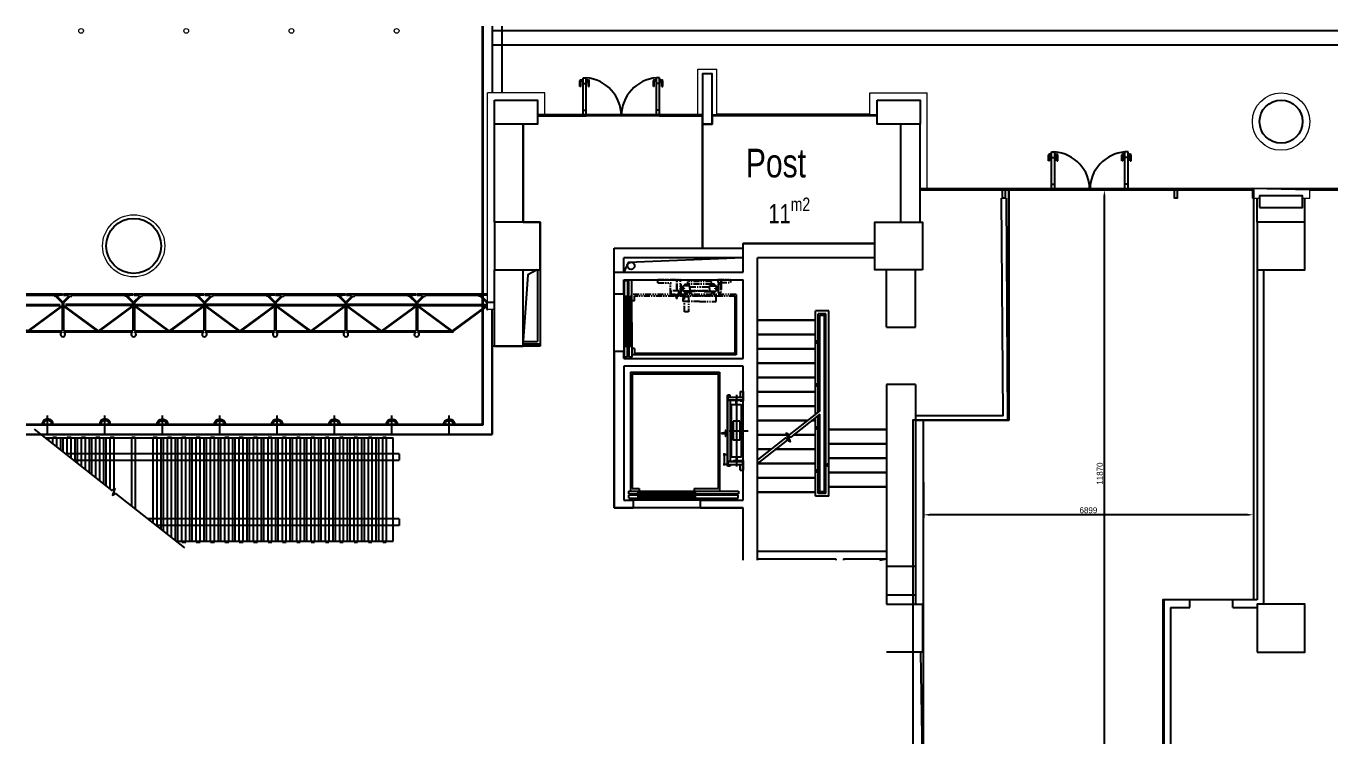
# Model space of a CAD drawing. Header units: millimetres. Extents: x 1372615 to 1416815, y 125660 to 155460.
# Drawn here: x 1373365 to 1400657, y 140583 to 155460 of the extents above; entities that cross this region are included whole.
import ezdxf

# ---------------------------------------------------------------- set-up
doc = ezdxf.new("R2010")
doc.units = ezdxf.units.MM
doc.linetypes.add('HIDDEN2', pattern=[4.7625, 3.175, -1.5875])
doc.linetypes.add('PHANTOMX2', pattern=[127, 63.5, -12.7, 12.7, -12.7, 12.7, -12.7])
for name, color, linetype in [('Baca', 7, 'Continuous'), ('Divar-esas', 7, 'Continuous'), ('Divar-komek', 7, 'Continuous'), ('Elektrik', 150, 'Continuous'), ('Kafel', 7, 'Continuous'), ('Lift', 7, 'Continuous'), ('livnestok', 7, 'Continuous'), ('Meheccer', 7, 'Continuous'), ('metal', 7, 'Continuous'), ('OFFICE_BOUNDARY', 3, 'Continuous'), ('Pencere', 7, 'Continuous'), ('Pillekan', 7, 'Continuous'), ('plita 2', 7, 'Continuous'), ('Qapi', 7, 'Continuous'), ('Strixleme', 254, 'Continuous'), ('sutun1', 7, 'Continuous'), ('Tavan', 7, 'Continuous')]:
    doc.layers.add(name, color=color, linetype=linetype)
doc.layers.add('obl. keramogranit', color=138, linetype='Continuous', lineweight=18, true_color=0x005252)
doc.layers.add('Viewport', color=82, linetype='Continuous', lineweight=9, plot=False)
doc.styles.add('Yazilar', font='txt', dxfattribs={"width": 0.75})

msp = doc.modelspace()

# ---------------------------------------------------------------- linework, layer by layer
at = {"color": 0, "lineweight": -2, "transparency": 16777216}
for p, q in [((1396403, 152030), (1395856, 152030)), ((1395919, 140285), (1395919, 151905)), ((1392136, 145914), (1392136, 145170)), ((1399035, 145914), (1399035, 145170)), ((1398910, 145232), (1392261, 145232))]:
    msp.add_line(p, q, dxfattribs=at)
at = {"color": 18, "lineweight": -3, "true_color": 0x000000}
msp.add_lwpolyline([(1387515, 153410), (1387515, 150810), (1388365, 150810), (1388365, 150910), (1391115, 150910), (1391115, 151360), (1391665, 151360), (1391665, 153410), (1391165, 153410), (1391165, 153580), (1387715, 153580), (1387715, 153410), (1387515, 153410)], dxfattribs=at)
at = {"color": 0, "transparency": 16777216}
for points in [[(1395898, 151905), (1395940, 151905), (1395919, 152030)], [(1392261, 145253), (1392261, 145212), (1392136, 145232)], [(1398910, 145253), (1398910, 145212), (1399035, 145232)]]:
    msp.add_solid(points, dxfattribs=at)
at = {"layer": 'Baca'}
msp.add_line((1391220, 144280), (1391365, 144310), dxfattribs=at)
msp.add_lwpolyline([(1388365, 150610), (1385961, 150512), (1385865, 150310)], dxfattribs=at)
at = {"layer": 'Baca', "linetype": 'ByBlock'}
msp.add_lwpolyline([(1384055, 150360), (1383857, 150256), (1383765, 148870)], dxfattribs=at)
at = {"layer": 'Divar-esas'}
for p, q in [((1391665, 151360), (1391665, 153410)), ((1392065, 151360), (1392065, 153410)), ((1399115, 151360), (1399115, 151860)), ((1400115, 151360), (1400115, 151860)), ((1385665, 150310), (1385665, 150810)), ((1385665, 150810), (1388365, 150810)), ((1388365, 150610), (1385865, 150610)), ((1385865, 150310), (1385865, 150610)), ((1399115, 150360), (1399115, 143450)), ((1399245, 150360), (1399245, 143360)), ((1388665, 144470), (1391365, 144470)), ((1388665, 144310), (1390305, 144310)), ((1390305, 144310), (1390305, 144280)), ((1390465, 144310), (1391365, 144310)), ((1390465, 144310), (1390465, 144280))]:
    msp.add_line(p, q, dxfattribs=at)
for points in [[(1397705, 143450), (1397145, 143450), (1397145, 140160)], [(1397305, 143290), (1397305, 134360)], [(1397305, 143290), (1397705, 143290)], [(1397705, 143290), (1397705, 143450)], [(1399115, 143450), (1398605, 143450)], [(1398605, 143290), (1398605, 143450)], [(1398605, 143290), (1399115, 143290)]]:
    msp.add_lwpolyline(points, dxfattribs=at)
at = {"layer": 'Divar-komek', "linetype": 'ByBlock'}
for p, q in [((1382915, 155460), (1382915, 149860)), ((1383115, 155460), (1383115, 154060)), ((1383315, 155460), (1383315, 154060)), ((1382915, 149810), (1382915, 149784)), ((1382915, 149756), (1382915, 149630)), ((1382915, 149615), (1382915, 149552)), ((1382915, 149535), (1382915, 147110)), ((1383115, 146910), (1383115, 149530)), ((1382915, 147110), (1373365, 147110)), ((1373365, 146910), (1383115, 146910))]:
    msp.add_line(p, q, dxfattribs=at)
at = {"layer": 'Divar-komek'}
for p, q in [((1391365, 144160), (1391365, 143560)), ((1391965, 144160), (1391965, 143560))]:
    msp.add_line(p, q, dxfattribs=at)
at = {"layer": 'Elektrik', "linetype": 'Continuous', "ltscale": 0.2}
for p, q in [((1373628, 147120), (1374003, 147120)), ((1373815, 146933), (1373815, 147308)), ((1374828, 147120), (1375203, 147120)), ((1375015, 146933), (1375015, 147308)), ((1376403, 147120), (1376028, 147120)), ((1376215, 146933), (1376215, 147308)), ((1377603, 147120), (1377228, 147120)), ((1377415, 146933), (1377415, 147308)), ((1378803, 147120), (1378428, 147120)), ((1378615, 146933), (1378615, 147308)), ((1380003, 147120), (1379628, 147120)), ((1379815, 146933), (1379815, 147308)), ((1381203, 147120), (1380828, 147120)), ((1381015, 146933), (1381015, 147308)), ((1382403, 147120), (1382028, 147120)), ((1382215, 146933), (1382215, 147308))]:
    msp.add_line(p, q, dxfattribs=at)
for centre, radius in [((1373815, 147120), 118), ((1373815, 147120), 87.7), ((1375015, 147120), 118), ((1375015, 147120), 87.7)]:
    msp.add_arc(centre, radius, 0, 180, dxfattribs=at)
at = {"layer": 'Elektrik', "linetype": 'Continuous', "ltscale": 0.2, "extrusion": (0, 0, -1)}
for centre, radius in [((-1376215, 147120), 118), ((-1376215, 147120), 87.7), ((-1377415, 147120), 118), ((-1377415, 147120), 87.7), ((-1378615, 147120), 118), ((-1378615, 147120), 87.7), ((-1379815, 147120), 118), ((-1379815, 147120), 87.7), ((-1381015, 147120), 118), ((-1381015, 147120), 87.7), ((-1382215, 147120), 118), ((-1382215, 147120), 87.7)]:
    msp.add_arc(centre, radius, 0, -180, dxfattribs=at)
at = {"layer": 'Kafel', "linetype": 'ByBlock'}
for p, q in [((1382905, 155460), (1382905, 147120)), ((1382905, 147120), (1373365, 147120))]:
    msp.add_line(p, q, dxfattribs=at)
at = {"layer": 'Kafel'}
for p, q in [((1385015, 153610), (1386615, 153610)), ((1394815, 152060), (1396415, 152060))]:
    msp.add_line(p, q, dxfattribs=at)
at = {"layer": 'Lift'}
for p, q in [((1385885, 150135), (1385945, 150135)), ((1385885, 148535), (1385885, 150135)), ((1385945, 150135), (1385945, 149260)), ((1386035, 150140), (1385975, 150140)), ((1385975, 149260), (1385975, 150140)), ((1386035, 149260), (1386035, 150140)), ((1386581, 150090), (1386581, 150160)), ((1388220, 149841), (1388220, 148579)), ((1385894, 149260), (1385894, 149810)), ((1385894, 149810), (1385926, 149810)), ((1385926, 149260), (1385926, 149810)), ((1385999, 149810), (1386031, 149810)), ((1385999, 149260), (1385999, 149810)), ((1386031, 149260), (1386031, 149810)), ((1386090, 149710), (1386035, 149710)), ((1386090, 149710), (1386090, 149810)), ((1388190, 149810), (1388190, 148610)), ((1385894, 149260), (1385894, 148760)), ((1385894, 149260), (1385926, 149260)), ((1385926, 149260), (1385926, 148760)), ((1385945, 148535), (1385945, 149260)), ((1385975, 149260), (1385975, 148530)), ((1385999, 149260), (1386031, 149260)), ((1385999, 149260), (1385999, 148760)), ((1386031, 149260), (1386031, 148760)), ((1386035, 149260), (1386035, 148530)), ((1385894, 148760), (1385926, 148760)), ((1385999, 148760), (1386031, 148760)), ((1385885, 148535), (1385945, 148535)), ((1386035, 148530), (1385975, 148530)), ((1386090, 148710), (1386035, 148710)), ((1388220, 148579), (1386035, 148579)), ((1386090, 148710), (1386090, 148610)), ((1388190, 148610), (1386090, 148610)), ((1386009, 148215), (1386009, 145730)), ((1386009, 148215), (1387871, 148215)), ((1387871, 148215), (1387871, 145730)), ((1386040, 148185), (1386040, 145785)), ((1386040, 148185), (1387840, 148185)), ((1387840, 148185), (1387840, 145785)), ((1388089, 147737), (1388039, 147737)), ((1388039, 146247), (1388039, 147737)), ((1388042, 146247), (1388042, 147737)), ((1388049, 147696), (1388355, 147696)), ((1388049, 147631), (1388049, 147696)), ((1388089, 147696), (1388089, 147737)), ((1388224, 147742), (1388224, 146242)), ((1388300, 147816), (1388300, 147696)), ((1388300, 147816), (1388365, 147816)), ((1388355, 147696), (1388355, 147631)), ((1388359, 147816), (1388359, 147616)), ((1388365, 147816), (1388365, 147616)), ((1388049, 147637), (1388355, 147637)), ((1388049, 147631), (1388355, 147631)), ((1388089, 147631), (1388089, 146353)), ((1388119, 147542), (1388329, 147542)), ((1388119, 146442), (1388119, 147542)), ((1388161, 147631), (1388288, 147631)), ((1388161, 147627), (1388161, 147631)), ((1388213, 147621), (1388164, 147623)), ((1388216, 147543), (1388216, 147587)), ((1388217, 147542), (1388216, 147543)), ((1388231, 147542), (1388217, 147542)), ((1388231, 147542), (1388217, 147542)), ((1388219, 147591), (1388219, 147614)), ((1388229, 147591), (1388229, 147614)), ((1388231, 147542), (1388232, 147543)), ((1388232, 147543), (1388232, 147587)), ((1388284, 147623), (1388236, 147621)), ((1388288, 147627), (1388288, 147631)), ((1388300, 147631), (1388300, 147616)), ((1388300, 147616), (1388365, 147616)), ((1388329, 146442), (1388329, 147542)), ((1388158, 147192), (1388158, 146792)), ((1388291, 147192), (1388158, 147192)), ((1388291, 147192), (1388291, 146792)), ((1387910, 146949), (1387911, 146950)), ((1387910, 146949), (1387910, 146935)), ((1387910, 146949), (1387910, 146935)), ((1387910, 146935), (1387910, 146949)), ((1387910, 146935), (1387911, 146934)), ((1387911, 146950), (1387955, 146950)), ((1387911, 146934), (1387955, 146934)), ((1387959, 146947), (1387981, 146947)), ((1387959, 146937), (1387981, 146937)), ((1387991, 147002), (1387988, 146954)), ((1387988, 146931), (1387991, 146883)), ((1387995, 147006), (1387999, 147006)), ((1387995, 146879), (1387999, 146879)), ((1387999, 146879), (1387999, 147006)), ((1388069, 146992), (1388465, 146992)), ((1388291, 146792), (1388158, 146792)), ((1387945, 146492), (1388005, 146492)), ((1387945, 146292), (1388005, 146292)), ((1387975, 146262), (1387975, 146523)), ((1388049, 146288), (1388049, 146353)), ((1388049, 146353), (1388355, 146353)), ((1388049, 146347), (1388355, 146347)), ((1388049, 146288), (1388355, 146288)), ((1388089, 146288), (1388089, 146247)), ((1388119, 146442), (1388329, 146442)), ((1388161, 146358), (1388161, 146353)), ((1388161, 146353), (1388288, 146353)), ((1388213, 146364), (1388164, 146362)), ((1388217, 146442), (1388216, 146442)), ((1388216, 146442), (1388216, 146398)), ((1388231, 146442), (1388217, 146442)), ((1388231, 146442), (1388217, 146442)), ((1388219, 146393), (1388219, 146371)), ((1388229, 146393), (1388229, 146371)), ((1388231, 146442), (1388232, 146442)), ((1388232, 146442), (1388232, 146398)), ((1388284, 146362), (1388236, 146364)), ((1388288, 146358), (1388288, 146353)), ((1388300, 146368), (1388365, 146368)), ((1388300, 146353), (1388300, 146368)), ((1388300, 146168), (1388300, 146288)), ((1388355, 146288), (1388355, 146353)), ((1388359, 146168), (1388359, 146368)), ((1388365, 146368), (1388365, 146168)), ((1388089, 146247), (1388039, 146247)), ((1388300, 146168), (1388365, 146168)), ((1386040, 145785), (1386190, 145785)), ((1386190, 145785), (1386190, 145730)), ((1387340, 145785), (1387840, 145785)), ((1387340, 145785), (1387340, 145730)), ((1385965, 145730), (1385965, 145670)), ((1385965, 145730), (1388265, 145730)), ((1385965, 145670), (1388265, 145670)), ((1385970, 145580), (1385970, 145640)), ((1388260, 145640), (1385970, 145640)), ((1385970, 145580), (1388260, 145580)), ((1386165, 145694), (1386165, 145726)), ((1386165, 145726), (1387365, 145726)), ((1386165, 145694), (1387365, 145694)), ((1387365, 145621), (1386165, 145621)), ((1386165, 145589), (1386165, 145621)), ((1387365, 145589), (1386165, 145589)), ((1386765, 145694), (1386765, 145726)), ((1386765, 145589), (1386765, 145621)), ((1387365, 145694), (1387365, 145726)), ((1387365, 145589), (1387365, 145621)), ((1388260, 145580), (1388260, 145640)), ((1388265, 145730), (1388265, 145670))]:
    msp.add_line(p, q, dxfattribs=at)
at = {"layer": 'Lift', "linetype": 'PHANTOMX2', "ltscale": 2}
for p, q in [((1386581, 150160), (1387051, 150160)), ((1386973, 149947), (1386973, 150160)), ((1386983, 149947), (1386983, 150160)), ((1387051, 149852), (1387051, 150160)), ((1387703, 150116), (1387203, 150116)), ((1387203, 150050), (1387203, 150116)), ((1387703, 150050), (1387703, 150116)), ((1387835, 150160), (1387835, 150095)), ((1387835, 150160), (1388100, 150160)), ((1387903, 149947), (1387903, 150160)), ((1387913, 149947), (1387913, 150160)), ((1388100, 150160), (1388100, 150095)), ((1388220, 149841), (1386035, 149841)), ((1386581, 150090), (1386856, 150090)), ((1386846, 150080), (1386856, 150080)), ((1386846, 149852), (1386846, 150080)), ((1386846, 149852), (1386858, 149852)), ((1387018, 149917), (1386858, 149917)), ((1386858, 149822), (1386858, 149917)), ((1387018, 149859), (1387018, 149917)), ((1387053, 149852), (1387025, 149852)), ((1387026, 149852), (1387051, 149852)), ((1387051, 150059), (1387066, 150059)), ((1387051, 149874), (1387066, 149874)), ((1387053, 149822), (1387053, 149852)), ((1387062, 150059), (1387062, 149874)), ((1387066, 149874), (1387066, 150059)), ((1387066, 149966), (1387066, 150011)), ((1387066, 150011), (1387067, 150011)), ((1387066, 149966), (1387066, 149922)), ((1387066, 149922), (1387067, 149922)), ((1387075, 150003), (1387077, 149975)), ((1387075, 149929), (1387077, 149958)), ((1387091, 149970), (1387082, 149970)), ((1387091, 149962), (1387082, 149962)), ((1387095, 149974), (1387091, 149970)), ((1387095, 149958), (1387091, 149962)), ((1387098, 149991), (1387093, 149991)), ((1387093, 149985), (1387093, 149991)), ((1387096, 149985), (1387093, 149985)), ((1387099, 149948), (1387094, 149948)), ((1387094, 149942), (1387094, 149948)), ((1387098, 149942), (1387094, 149942)), ((1387127, 149974), (1387095, 149974)), ((1387127, 149958), (1387095, 149958)), ((1387096, 149985), (1387096, 149975)), ((1387129, 149975), (1387096, 149975)), ((1387098, 150006), (1387128, 150036)), ((1387098, 150006), (1387098, 149991)), ((1387098, 149942), (1387098, 149926)), ((1387098, 149926), (1387128, 149896)), ((1387129, 149958), (1387099, 149958)), ((1387099, 149951), (1387099, 149958)), ((1387099, 149948), (1387099, 149951)), ((1387248, 150024), (1387105, 150024)), ((1387105, 150013), (1387105, 150024)), ((1387105, 149919), (1387105, 149909)), ((1387248, 149909), (1387105, 149909)), ((1387127, 149974), (1387128, 149973)), ((1387127, 149958), (1387128, 149959)), ((1387208, 150036), (1387128, 150036)), ((1387128, 149966), (1387128, 149973)), ((1387128, 149966), (1387128, 149959)), ((1387208, 149896), (1387128, 149896)), ((1387129, 149958), (1387129, 149975)), ((1387138, 150036), (1387138, 150041)), ((1387138, 149891), (1387138, 149896)), ((1387148, 149832), (1387148, 149890)), ((1387153, 150056), (1387198, 150056)), ((1387153, 149895), (1387157, 149895)), ((1387153, 149876), (1387198, 149876)), ((1387157, 149898), (1387157, 149895)), ((1387157, 149898), (1387241, 149898)), ((1387198, 150056), (1387198, 150050)), ((1387203, 150050), (1387198, 150050)), ((1387261, 149882), (1387198, 149882)), ((1387198, 149882), (1387198, 149876)), ((1387703, 150056), (1387203, 150056)), ((1387203, 150050), (1387203, 150056)), ((1387208, 150036), (1387208, 150024)), ((1387208, 149909), (1387208, 149896)), ((1387241, 149898), (1387241, 149903)), ((1387241, 149903), (1387242, 149903)), ((1387358, 149903), (1387242, 149903)), ((1387248, 149966), (1387248, 150024)), ((1387248, 150004), (1387658, 150004)), ((1387248, 149966), (1387248, 149909)), ((1387248, 149929), (1387658, 149929)), ((1387308, 149816), (1387261, 149882)), ((1387548, 149911), (1387358, 149911)), ((1387358, 149903), (1387358, 149911)), ((1387548, 149903), (1387548, 149911)), ((1387548, 149903), (1387665, 149903)), ((1387658, 149966), (1387658, 150024)), ((1387658, 150024), (1387801, 150024)), ((1387658, 149966), (1387658, 149909)), ((1387658, 149909), (1387801, 149909)), ((1387665, 149898), (1387665, 149903)), ((1387665, 149903), (1387665, 149903)), ((1387749, 149898), (1387665, 149898)), ((1387698, 150036), (1387698, 150024)), ((1387698, 150036), (1387778, 150036)), ((1387698, 149909), (1387698, 149896)), ((1387698, 149896), (1387778, 149896)), ((1387703, 150050), (1387703, 150056)), ((1387703, 150050), (1387708, 150050)), ((1387703, 149882), (1387703, 149816)), ((1387708, 149882), (1387703, 149882)), ((1387708, 150056), (1387708, 150050)), ((1387753, 150056), (1387708, 150056)), ((1387708, 149882), (1387708, 149876)), ((1387753, 149876), (1387708, 149876)), ((1387749, 149898), (1387749, 149895)), ((1387753, 149895), (1387749, 149895)), ((1387758, 149832), (1387758, 149890)), ((1387768, 150036), (1387768, 150041)), ((1387768, 149891), (1387768, 149896)), ((1387777, 149975), (1387810, 149975)), ((1387777, 149958), (1387777, 149975)), ((1387777, 149958), (1387807, 149958)), ((1387808, 150006), (1387778, 150036)), ((1387779, 149974), (1387778, 149973)), ((1387778, 149966), (1387778, 149973)), ((1387778, 149966), (1387778, 149959)), ((1387779, 149958), (1387778, 149959)), ((1387808, 149926), (1387778, 149896)), ((1387779, 149974), (1387812, 149974)), ((1387779, 149958), (1387812, 149958)), ((1387801, 150013), (1387801, 150024)), ((1387801, 149919), (1387801, 149909)), ((1387807, 149951), (1387807, 149958)), ((1387807, 149948), (1387807, 149951)), ((1387807, 149948), (1387812, 149948)), ((1387808, 150006), (1387808, 149991)), ((1387808, 149991), (1387813, 149991)), ((1387808, 149942), (1387808, 149926)), ((1387808, 149942), (1387812, 149942)), ((1387810, 149985), (1387810, 149975)), ((1387810, 149985), (1387813, 149985)), ((1387812, 149974), (1387816, 149970)), ((1387812, 149958), (1387816, 149962)), ((1387812, 149942), (1387812, 149948)), ((1387813, 149985), (1387813, 149991)), ((1387816, 149970), (1387824, 149970)), ((1387816, 149962), (1387824, 149962)), ((1387832, 150003), (1387829, 149975)), ((1387832, 149929), (1387829, 149958)), ((1387835, 150095), (1387845, 150095)), ((1387840, 150059), (1387840, 149874)), ((1387845, 150059), (1387840, 150059)), ((1387840, 149966), (1387840, 150011)), ((1387840, 150011), (1387840, 150011)), ((1387840, 149966), (1387840, 149922)), ((1387840, 149922), (1387840, 149922)), ((1387900, 149874), (1387840, 149874)), ((1387845, 150095), (1387845, 150059)), ((1387845, 150095), (1387895, 150095)), ((1387845, 149874), (1387845, 150059)), ((1387895, 150059), (1387845, 150059)), ((1387845, 150059), (1387845, 149876)), ((1387895, 150095), (1388100, 150095)), ((1387895, 150075), (1387895, 150059)), ((1387900, 150059), (1387895, 150059)), ((1387900, 150059), (1387900, 149874)), ((1387905, 150085), (1387910, 150085)), ((1387910, 150095), (1387910, 150085)), ((1388190, 149810), (1386090, 149810)), ((1387053, 149827), (1386858, 149827)), ((1387053, 149822), (1386858, 149822)), ((1386978, 149822), (1386934, 149822)), ((1386934, 149822), (1386934, 149822)), ((1386941, 149814), (1386970, 149812)), ((1386970, 149794), (1386974, 149798)), ((1386970, 149761), (1386970, 149794)), ((1386970, 149761), (1386971, 149760)), ((1386978, 149760), (1386971, 149760)), ((1386974, 149798), (1386974, 149807)), ((1386978, 149822), (1387023, 149822)), ((1386978, 149760), (1386985, 149760)), ((1386982, 149798), (1386982, 149807)), ((1386986, 149794), (1386982, 149798)), ((1386986, 149761), (1386985, 149760)), ((1386986, 149761), (1386986, 149794)), ((1387015, 149814), (1386987, 149812)), ((1387023, 149822), (1387023, 149822)), ((1387111, 149775), (1387108, 149775)), ((1387108, 149698), (1387108, 149775)), ((1387111, 149698), (1387108, 149698)), ((1387111, 149817), (1387111, 149793)), ((1387111, 149817), (1387121, 149817)), ((1387111, 149793), (1387111, 149775)), ((1387111, 149698), (1387111, 149695)), ((1387453, 149695), (1387111, 149695)), ((1387148, 149832), (1387136, 149832)), ((1387703, 149816), (1387308, 149816)), ((1387453, 149695), (1387795, 149695)), ((1387758, 149832), (1387771, 149832)), ((1387795, 149817), (1387786, 149817)), ((1387795, 149817), (1387795, 149793)), ((1387795, 149793), (1387795, 149775)), ((1387795, 149775), (1387798, 149775)), ((1387795, 149698), (1387795, 149695)), ((1387795, 149698), (1387798, 149698)), ((1387798, 149698), (1387798, 149775))]:
    msp.add_line(p, q, dxfattribs=at)
msp.add_lwpolyline([(1387137, 149481), (1387137, 149801), (1387220, 149801), (1387220, 149481)], close=True, dxfattribs=at)
at = {"layer": 'Lift', "extrusion": (0, 0, -1)}
for centre in [(-1387975, 146492), (-1387975, 146292)]:
    msp.add_circle(centre, 4, dxfattribs=at)
at = {"layer": 'Lift', "linetype": 'PHANTOMX2', "ltscale": 2}
for centre, radius, start, end in [((1386856, 150085), 5, -90, 90), ((1387025, 149859), 7, 180, -90), ((1387067, 150003), 8, 4.5177, 90), ((1387067, 149930), 8, -90, -4.5177), ((1387082, 149975), 5, -175.4823, -90), ((1387082, 149957), 5, 90, 175.4823), ((1387153, 150041), 15, 109.4712, 180), ((1387153, 149891), 15, 180, -109.4712), ((1387153, 150041), 15, 90, 109.4712), ((1387153, 149890), 5, 90, 180), ((1387153, 149891), 15, -109.4712, -90), ((1387753, 150041), 15, 0, 90), ((1387753, 149890), 5, 0, 90), ((1387753, 149891), 15, -90, 0), ((1387905, 150075), 10, 90, 180), ((1386942, 149822), 8, 180, -94.5177), ((1386969, 149807), 5, 0, 85.4823), ((1386987, 149807), 5, 94.5177, 180), ((1387015, 149822), 8, -85.4823, 0), ((1387136, 149817), 15, 90, 180), ((1387771, 149817), 15, 0, 90)]:
    msp.add_arc(centre, radius, start, end, dxfattribs=at)
at = {"layer": 'Lift', "extrusion": (0, 0, -1)}
for centre, radius, start, end in [((-1388165, 147627), 4, -86.869, 0), ((-1388212, 147614), 7, 93.131, 180), ((-1388214, 147591), 5, 180, -114.3305), ((-1388236, 147614), 7, 0, 86.869), ((-1388234, 147591), 5, -65.6695, 0), ((-1388284, 147627), 4, 180, -93.131), ((-1387959, 146952), 5, -90, -24.3305), ((-1387959, 146932), 5, 24.3305, 90), ((-1387981, 146954), 7, -176.869, -90), ((-1387981, 146930), 7, 90, 176.869), ((-1387995, 147002), 4, 3.131, 90), ((-1387995, 146883), 4, -90, -3.131), ((-1388165, 146358), 4, 0, 86.869), ((-1388212, 146371), 7, 180, -93.131), ((-1388214, 146393), 5, 114.3305, 180), ((-1388234, 146393), 5, 0, 65.6695), ((-1388236, 146371), 7, -86.869, 0), ((-1388284, 146358), 4, 93.131, 180)]:
    msp.add_arc(centre, radius, start, end, dxfattribs=at)
at = {"layer": 'Lift', "linetype": 'PHANTOMX2', "ltscale": 2, "extrusion": (0, 0, -1)}
for centre, major_axis, start_param, end_param in [((1387824, 149975), (3.54, -3.54), 5.576636, 0.785398), ((1387824, 149957), (-3.54, -3.54), 2.356194, 3.848142), ((1387840, 150003), (5.66, -5.66), 2.435043, 3.926991), ((1387840, 149930), (5.66, -5.66), 0.785398, 2.277346)]:
    msp.add_ellipse(centre, major_axis=major_axis, ratio=1, start_param=start_param, end_param=end_param, dxfattribs=at)
at = {"layer": 'livnestok', "linetype": 'ByBlock'}
msp.add_circle((1386019, 150444), 75, dxfattribs=at)
at = {"layer": 'Meheccer'}
for p, q in [((1389875, 147338), (1389875, 149500)), ((1390155, 149500), (1389875, 149500)), ((1389935, 147386), (1389935, 149440)), ((1390095, 149440), (1389935, 149440)), ((1390095, 145680), (1390095, 149440)), ((1390155, 145620), (1390155, 149500)), ((1389875, 145620), (1389875, 147265)), ((1389935, 145680), (1389935, 147312)), ((1390155, 145620), (1389875, 145620)), ((1390095, 145680), (1389935, 145680))]:
    msp.add_line(p, q, dxfattribs=at)
for centre, radius in [((1389905, 148846), 25), ((1389905, 148846), 5), ((1389905, 147946), 25), ((1389905, 147046), 25), ((1389905, 147046), 5), ((1390125, 146275), 25), ((1389905, 146146), 25), ((1389905, 146146), 5)]:
    msp.add_circle(centre, radius, dxfattribs=at)
at = {"layer": 'Meheccer', "linetype": 'HIDDEN2'}
for centre in [(1389905, 147946), (1390125, 146275)]:
    msp.add_circle(centre, 5, dxfattribs=at)
at = {"layer": 'metal'}
for p, q in [((1393815, 152060), (1393815, 152030)), ((1397415, 152060), (1397415, 152030)), ((1373950, 149860), (1373950, 149810)), ((1374040, 149860), (1374040, 149810)), ((1374230, 149860), (1374230, 149810)), ((1374320, 149860), (1374320, 149810)), ((1375430, 149860), (1375430, 149810)), ((1375520, 149860), (1375520, 149810)), ((1375710, 149860), (1375710, 149810)), ((1375800, 149860), (1375800, 149810)), ((1376910, 149860), (1376910, 149810)), ((1377000, 149860), (1377000, 149810)), ((1377190, 149860), (1377190, 149810)), ((1377280, 149860), (1377280, 149810)), ((1378390, 149860), (1378390, 149810)), ((1378480, 149860), (1378480, 149810)), ((1378670, 149860), (1378670, 149810)), ((1378760, 149860), (1378760, 149810)), ((1379870, 149860), (1379870, 149810)), ((1379960, 149860), (1379960, 149810)), ((1380150, 149860), (1380150, 149810)), ((1380240, 149860), (1380240, 149810)), ((1381350, 149860), (1381350, 149810)), ((1381440, 149860), (1381440, 149810)), ((1381630, 149860), (1381630, 149810)), ((1381720, 149860), (1381720, 149810)), ((1382830, 149860), (1382830, 149810)), ((1382920, 149860), (1382920, 149810)), ((1373365, 149630), (1374080, 149630)), ((1373365, 149615), (1374080, 149615)), ((1374121, 149615), (1373399, 149080)), ((1374121, 149598), (1373422, 149080)), ((1374040, 149810), (1373950, 149810)), ((1373981, 149810), (1374121, 149670)), ((1374009, 149810), (1374135, 149684)), ((1374121, 149670), (1374121, 149080)), ((1374261, 149810), (1374135, 149684)), ((1374289, 149810), (1374149, 149670)), ((1374149, 149670), (1374149, 149080)), ((1374149, 149670), (1374149, 149080)), ((1374149, 149615), (1374871, 149080)), ((1374149, 149598), (1374848, 149080)), ((1375601, 149630), (1374190, 149630)), ((1375601, 149615), (1374190, 149615)), ((1374230, 149810), (1374320, 149810)), ((1375601, 149615), (1374879, 149080)), ((1375601, 149598), (1374902, 149080)), ((1375520, 149810), (1375430, 149810)), ((1375461, 149810), (1375601, 149670)), ((1375489, 149810), (1375615, 149684)), ((1375601, 149670), (1375601, 149080)), ((1375601, 149670), (1375601, 149080)), ((1375601, 149670), (1375601, 149080)), ((1375601, 149670), (1375601, 149080)), ((1375741, 149810), (1375615, 149684)), ((1375769, 149810), (1375629, 149670)), ((1375629, 149670), (1375629, 149080)), ((1375629, 149630), (1377081, 149630)), ((1375629, 149615), (1377081, 149615)), ((1375629, 149615), (1376351, 149080)), ((1375629, 149598), (1376328, 149080)), ((1375710, 149810), (1375800, 149810)), ((1377081, 149615), (1376359, 149080)), ((1377081, 149598), (1376382, 149080)), ((1377000, 149810), (1376910, 149810)), ((1376941, 149810), (1377081, 149670)), ((1376969, 149810), (1377095, 149684)), ((1377081, 149670), (1377081, 149080)), ((1377221, 149810), (1377095, 149684)), ((1377249, 149810), (1377109, 149670)), ((1377109, 149670), (1377109, 149080)), ((1378561, 149630), (1377109, 149630)), ((1378561, 149615), (1377109, 149615)), ((1377109, 149615), (1377831, 149080)), ((1377109, 149598), (1377808, 149080)), ((1377190, 149810), (1377280, 149810)), ((1378561, 149615), (1377839, 149080)), ((1378561, 149598), (1377862, 149080)), ((1378480, 149810), (1378390, 149810)), ((1378421, 149810), (1378561, 149670)), ((1378449, 149810), (1378575, 149684)), ((1378561, 149670), (1378561, 149080)), ((1378561, 149670), (1378561, 149080)), ((1378561, 149670), (1378561, 149080)), ((1378561, 149670), (1378561, 149080)), ((1378701, 149810), (1378575, 149684)), ((1378729, 149810), (1378589, 149670)), ((1378589, 149670), (1378589, 149080)), ((1378589, 149670), (1378589, 149080)), ((1378589, 149670), (1378589, 149080)), ((1378589, 149670), (1378589, 149080)), ((1378589, 149630), (1380041, 149630)), ((1378589, 149615), (1380041, 149615)), ((1378589, 149615), (1379311, 149080)), ((1378589, 149598), (1379288, 149080)), ((1378670, 149810), (1378760, 149810)), ((1380041, 149615), (1379319, 149080)), ((1380041, 149598), (1379342, 149080)), ((1379960, 149810), (1379870, 149810)), ((1379901, 149810), (1380041, 149670)), ((1379929, 149810), (1380055, 149684)), ((1380041, 149670), (1380041, 149080)), ((1380181, 149810), (1380055, 149684)), ((1380209, 149810), (1380069, 149670)), ((1380069, 149670), (1380069, 149080)), ((1381521, 149630), (1380069, 149630)), ((1381521, 149615), (1380069, 149615)), ((1380069, 149615), (1380791, 149080)), ((1380069, 149598), (1380768, 149080)), ((1380150, 149810), (1380240, 149810)), ((1381521, 149615), (1380799, 149080)), ((1381521, 149598), (1380822, 149080)), ((1381440, 149810), (1381350, 149810)), ((1381381, 149810), (1381521, 149670)), ((1381409, 149810), (1381535, 149684)), ((1381521, 149670), (1381521, 149080)), ((1381661, 149810), (1381535, 149684)), ((1381689, 149810), (1381549, 149670)), ((1381549, 149670), (1381549, 149080)), ((1381549, 149630), (1383001, 149630)), ((1381549, 149615), (1383001, 149615)), ((1381549, 149615), (1382271, 149080)), ((1381549, 149598), (1382248, 149080)), ((1381630, 149810), (1381720, 149810)), ((1383001, 149615), (1382279, 149080)), ((1383001, 149598), (1382302, 149080)), ((1382920, 149810), (1382830, 149810)), ((1382861, 149810), (1383001, 149670)), ((1382889, 149810), (1383015, 149684)), ((1383001, 149670), (1383001, 149530)), ((1383001, 149530), (1383015, 149530)), ((1373365, 149100), (1373391, 149080)), ((1373365, 149083), (1373368, 149080)), ((1373365, 149080), (1373368, 149080)), ((1373365, 149060), (1374121, 149060)), ((1373391, 149080), (1373399, 149080)), ((1373422, 149080), (1374121, 149080)), ((1374121, 149058), (1374121, 149060)), ((1374149, 149080), (1374848, 149080)), ((1374149, 149060), (1375601, 149060)), ((1374149, 149058), (1374149, 149060)), ((1374871, 149080), (1374879, 149080)), ((1374902, 149080), (1375601, 149080)), ((1375601, 149058), (1375601, 149060)), ((1375629, 149080), (1376328, 149080)), ((1375629, 149060), (1377081, 149060)), ((1375629, 149058), (1375629, 149060)), ((1376351, 149080), (1376359, 149080)), ((1376382, 149080), (1377081, 149080)), ((1377081, 149058), (1377081, 149060)), ((1377109, 149080), (1377808, 149080)), ((1377109, 149060), (1378561, 149060)), ((1377109, 149058), (1377109, 149060)), ((1377831, 149080), (1377839, 149080)), ((1377862, 149080), (1378561, 149080)), ((1378561, 149058), (1378561, 149060)), ((1378589, 149080), (1379288, 149080)), ((1378589, 149060), (1380041, 149060)), ((1378589, 149058), (1378589, 149060)), ((1379311, 149080), (1379319, 149080)), ((1379342, 149080), (1380041, 149080)), ((1380041, 149058), (1380041, 149060)), ((1380069, 149080), (1380768, 149080)), ((1380069, 149060), (1381521, 149060)), ((1380069, 149058), (1380069, 149060)), ((1380791, 149080), (1380799, 149080)), ((1380822, 149080), (1381521, 149080)), ((1381521, 149058), (1381521, 149060)), ((1381549, 149080), (1382248, 149080)), ((1381549, 149060), (1382302, 149060)), ((1381549, 149058), (1381549, 149060)), ((1382271, 149080), (1382279, 149080)), ((1382302, 149060), (1382302, 149080))]:
    msp.add_line(p, q, dxfattribs=at)
for points in [[(1393845, 152030), (1393845, 151860), (1393785, 151860), (1393785, 152030)], [(1397445, 152030), (1397445, 151860), (1397385, 151860), (1397385, 152030)]]:
    msp.add_lwpolyline(points, close=True, dxfattribs=at)
for centre in [(1374135, 149010), (1375615, 149010), (1377095, 149010), (1378575, 149010), (1380055, 149010), (1381535, 149010)]:
    msp.add_arc(centre, 50, 106.4299, 73.5701, dxfattribs=at)
at = {"layer": 'obl. keramogranit'}
for p, q in [((1387415, 153610), (1387415, 154560)), ((1387415, 154560), (1387815, 154560)), ((1387815, 153610), (1387815, 154560)), ((1384215, 154060), (1383015, 154060)), ((1383015, 149530), (1383015, 154060)), ((1384215, 153610), (1384215, 154060)), ((1391015, 154060), (1392215, 154060)), ((1391015, 153610), (1391015, 154060)), ((1392215, 152060), (1392215, 154060)), ((1384215, 153610), (1384065, 153610)), ((1387515, 153610), (1387415, 153610)), ((1387715, 153610), (1387815, 153610)), ((1391015, 153610), (1391165, 153610)), ((1400215, 152060), (1399015, 152060)), ((1399015, 151860), (1399015, 152060)), ((1400215, 151860), (1400215, 152060)), ((1399015, 151860), (1399165, 151860)), ((1400065, 151860), (1400215, 151860)), ((1383165, 149530), (1383015, 149530))]:
    msp.add_line(p, q, dxfattribs=at)
for centre, radius in [((1399615, 153460), 600), ((1375615, 150860), 650)]:
    msp.add_circle(centre, radius, dxfattribs=at)
at = {"layer": 'OFFICE_BOUNDARY'}
msp.add_lwpolyline([(1407015, 152030), (1400215, 152030), (1399015, 152060), (1393919, 152030), (1393919, 147213), (1391915, 147213), (1391915, 136960)], dxfattribs=at)
at = {"layer": 'Pencere'}
for p, q in [((1384065, 153580), (1385015, 153580)), ((1384215, 153610), (1385015, 153610)), ((1385015, 153610), (1385015, 153580)), ((1386615, 153610), (1387415, 153610)), ((1386615, 153610), (1386615, 153580)), ((1386615, 153580), (1387515, 153580)), ((1391165, 153580), (1387715, 153580)), ((1391015, 153610), (1387815, 153610)), ((1392065, 152060), (1394815, 152060)), ((1392065, 152030), (1394815, 152030)), ((1396415, 152060), (1399015, 152060)), ((1396415, 152030), (1399015, 152030)), ((1400215, 152060), (1402846, 152060)), ((1400215, 152030), (1402846, 152030)), ((1373365, 149860), (1374125, 149860)), ((1374125, 149860), (1374125, 149830)), ((1374145, 149860), (1375605, 149860)), ((1374145, 149860), (1374145, 149830)), ((1375605, 149860), (1375605, 149830)), ((1375625, 149860), (1377085, 149860)), ((1375625, 149860), (1375625, 149830)), ((1377085, 149860), (1377085, 149830)), ((1377105, 149860), (1378565, 149860)), ((1377105, 149860), (1377105, 149830)), ((1378565, 149860), (1378565, 149830)), ((1378585, 149860), (1380045, 149860)), ((1378585, 149860), (1378585, 149830)), ((1380045, 149860), (1380045, 149830)), ((1380065, 149860), (1381525, 149860)), ((1380065, 149860), (1380065, 149830)), ((1381525, 149860), (1381525, 149830)), ((1381545, 149860), (1383005, 149860)), ((1381545, 149860), (1381545, 149830)), ((1383005, 149860), (1383005, 149830)), ((1373365, 149830), (1373950, 149830)), ((1374125, 149830), (1374040, 149830)), ((1374145, 149830), (1374230, 149830)), ((1374320, 149830), (1375430, 149830)), ((1375605, 149830), (1375520, 149830)), ((1375625, 149830), (1375710, 149830)), ((1375800, 149830), (1376910, 149830)), ((1377085, 149830), (1377000, 149830)), ((1377105, 149830), (1377190, 149830)), ((1377280, 149830), (1378390, 149830)), ((1378565, 149830), (1378480, 149830)), ((1378585, 149830), (1378670, 149830)), ((1378760, 149830), (1379870, 149830)), ((1380045, 149830), (1379960, 149830)), ((1380065, 149830), (1380150, 149830)), ((1380240, 149830), (1381350, 149830)), ((1381525, 149830), (1381440, 149830)), ((1381545, 149830), (1381630, 149830)), ((1381720, 149830), (1382830, 149830)), ((1383005, 149830), (1382920, 149830))]:
    msp.add_line(p, q, dxfattribs=at)
at = {"layer": 'Pillekan'}
for p, q in [((1416615, 155360), (1383115, 155360)), ((1416615, 155060), (1383115, 155060)), ((1389875, 149303), (1388665, 149303)), ((1389875, 149296), (1388665, 149296)), ((1389965, 149303), (1389935, 149303)), ((1389965, 149296), (1389935, 149296)), ((1389965, 147410), (1389965, 149410)), ((1389965, 149410), (1390065, 149410)), ((1390065, 145710), (1390065, 149410)), ((1389875, 149003), (1388665, 149003)), ((1389875, 148996), (1388665, 148996)), ((1389965, 149003), (1389935, 149003)), ((1389965, 148996), (1389935, 148996)), ((1389875, 148703), (1388665, 148703)), ((1389875, 148696), (1388665, 148696)), ((1389965, 148703), (1389935, 148703)), ((1389965, 148696), (1389935, 148696)), ((1389875, 148403), (1388665, 148403)), ((1389875, 148396), (1388665, 148396)), ((1389965, 148403), (1389935, 148403)), ((1389965, 148396), (1389935, 148396)), ((1389875, 148103), (1388665, 148103)), ((1389875, 148096), (1388665, 148096)), ((1389965, 148103), (1389935, 148103)), ((1389965, 148096), (1389935, 148096)), ((1389875, 147803), (1388665, 147803)), ((1389875, 147796), (1388665, 147796)), ((1389965, 147803), (1389935, 147803)), ((1389965, 147796), (1389935, 147796)), ((1389875, 147503), (1388665, 147503)), ((1389875, 147496), (1388665, 147496)), ((1389965, 147503), (1389935, 147503)), ((1389965, 147496), (1389935, 147496)), ((1389703, 147203), (1388665, 147203)), ((1389694, 147196), (1388665, 147196)), ((1389875, 147196), (1389788, 147196)), ((1389875, 147203), (1389797, 147203)), ((1389870, 147260), (1389875, 147260)), ((1389965, 147203), (1389935, 147203)), ((1389965, 147196), (1389935, 147196)), ((1389965, 145696), (1389965, 147336)), ((1373765, 146840), (1381040, 146840)), ((1373840, 146781), (1373840, 146840)), ((1374140, 146544), (1374140, 146840)), ((1374440, 146307), (1374440, 146840)), ((1374740, 146070), (1374740, 146840)), ((1375040, 145834), (1375040, 146840)), ((1376240, 144886), (1376240, 146840)), ((1376540, 144680), (1376540, 146840)), ((1376840, 144680), (1376840, 146840)), ((1377140, 144680), (1377140, 146840)), ((1377440, 144680), (1377440, 146840)), ((1377740, 144680), (1377740, 146840)), ((1378040, 144680), (1378040, 146840)), ((1378340, 144680), (1378340, 146840)), ((1378640, 144680), (1378640, 146840)), ((1378940, 144680), (1378940, 146840)), ((1379240, 144680), (1379240, 146840)), ((1379540, 144680), (1379540, 146840)), ((1379840, 144680), (1379840, 146840)), ((1380140, 144680), (1380140, 146840)), ((1380440, 144680), (1380440, 146840)), ((1380740, 144680), (1380740, 146840)), ((1381040, 144680), (1381040, 146840)), ((1389276, 146903), (1388665, 146903)), ((1389278, 146896), (1388665, 146896)), ((1389875, 146896), (1389408, 146896)), ((1389875, 146903), (1389417, 146903)), ((1389965, 146903), (1389935, 146903)), ((1389965, 146896), (1389935, 146896)), ((1390065, 147025), (1390095, 147025)), ((1390065, 147018), (1390095, 147018)), ((1390155, 147025), (1391365, 147025)), ((1390155, 147018), (1391365, 147018)), ((1388943, 146603), (1388665, 146603)), ((1388934, 146596), (1388665, 146596)), ((1389875, 146596), (1389028, 146596)), ((1389875, 146603), (1389037, 146603)), ((1389965, 146603), (1389935, 146603)), ((1389965, 146596), (1389935, 146596)), ((1390065, 146725), (1390095, 146725)), ((1390065, 146718), (1390095, 146718)), ((1390155, 146725), (1391365, 146725)), ((1390155, 146718), (1391365, 146718)), ((1389875, 146303), (1388665, 146303)), ((1389875, 146296), (1388665, 146296)), ((1389935, 146360), (1389965, 146360)), ((1389965, 146303), (1389935, 146303)), ((1389965, 146296), (1389935, 146296)), ((1390065, 146425), (1390095, 146425)), ((1390065, 146418), (1390095, 146418)), ((1390065, 146360), (1390095, 146360)), ((1390155, 146425), (1391365, 146425)), ((1390155, 146418), (1391365, 146418)), ((1390065, 146125), (1390095, 146125)), ((1390065, 146118), (1390095, 146118)), ((1390155, 146125), (1391365, 146125)), ((1390155, 146118), (1391365, 146118)), ((1389875, 146003), (1388665, 146003)), ((1389875, 145996), (1388665, 145996)), ((1389965, 146003), (1389935, 146003)), ((1389965, 145996), (1389935, 145996)), ((1390065, 145825), (1390095, 145825)), ((1390065, 145818), (1390095, 145818)), ((1390155, 145825), (1391365, 145825)), ((1390155, 145818), (1391365, 145818)), ((1389875, 145703), (1388665, 145703)), ((1389875, 145696), (1388665, 145696)), ((1389965, 145703), (1389935, 145703)), ((1389965, 145696), (1389935, 145696)), ((1390065, 145710), (1389965, 145710)), ((1376501, 144680), (1381040, 144680))]:
    msp.add_line(p, q, dxfattribs=at)
at = {"layer": 'Pillekan', "linetype": 'Continuous'}
for points in [[(1389965, 147410), (1389325, 146904), (1389262, 146942), (1389308, 146803), (1389246, 146842), (1388665, 146383)], [(1389965, 147336), (1389361, 146859), (1389299, 146897), (1389345, 146758), (1389283, 146797), (1388665, 146309)], [(1373532, 147024), (1375156, 145743), (1375218, 145781), (1375172, 145642), (1375234, 145681), (1376679, 144540)]]:
    msp.add_lwpolyline(points, dxfattribs=at)
at = {"layer": 'plita 2'}
for p, q in [((1384065, 150360), (1384065, 148860)), ((1385865, 149850), (1385865, 148650)), ((1383765, 148860), (1384065, 148860)), ((1387465, 145540), (1386065, 145540))]:
    msp.add_line(p, q, dxfattribs=at)
at = {"layer": 'Qapi', "linetype": 'Continuous'}
for p, q in [((1384950, 154193), (1384950, 154313)), ((1384997, 154331), (1384969, 154331)), ((1384997, 154331), (1384969, 154331)), ((1384997, 154331), (1384969, 154331)), ((1384969, 154193), (1384969, 154313)), ((1384997, 154313), (1384969, 154313)), ((1385015, 154350), (1384997, 154350)), ((1384997, 154294), (1384997, 154350)), ((1384997, 154294), (1384997, 154350)), ((1385015, 154294), (1384997, 154294)), ((1385080, 154350), (1385098, 154350)), ((1385080, 154294), (1385098, 154294)), ((1385098, 154294), (1385098, 154350)), ((1385098, 154294), (1385098, 154350)), ((1385098, 154331), (1385126, 154331)), ((1385098, 154331), (1385126, 154331)), ((1385098, 154331), (1385126, 154331)), ((1385098, 154313), (1385126, 154313)), ((1385126, 154193), (1385126, 154313)), ((1385145, 154193), (1385145, 154313)), ((1386486, 154193), (1386486, 154313)), ((1386532, 154331), (1386504, 154331)), ((1386532, 154331), (1386504, 154331)), ((1386532, 154331), (1386504, 154331)), ((1386532, 154313), (1386504, 154313)), ((1386504, 154193), (1386504, 154313)), ((1386532, 154294), (1386532, 154350)), ((1386532, 154294), (1386532, 154350)), ((1386550, 154350), (1386532, 154350)), ((1386550, 154294), (1386532, 154294)), ((1386615, 154350), (1386634, 154350)), ((1386615, 154294), (1386634, 154294)), ((1386634, 154294), (1386634, 154350)), ((1386634, 154294), (1386634, 154350)), ((1386634, 154331), (1386661, 154331)), ((1386634, 154331), (1386661, 154331)), ((1386634, 154331), (1386661, 154331)), ((1386634, 154313), (1386661, 154313)), ((1386661, 154193), (1386661, 154313)), ((1386680, 154193), (1386680, 154313)), ((1384969, 154193), (1384950, 154193)), ((1385126, 154193), (1385145, 154193)), ((1386504, 154193), (1386486, 154193)), ((1386661, 154193), (1386680, 154193)), ((1394750, 152643), (1394750, 152763)), ((1394769, 152643), (1394750, 152643)), ((1394797, 152781), (1394769, 152781)), ((1394797, 152781), (1394769, 152781)), ((1394797, 152781), (1394769, 152781)), ((1394769, 152643), (1394769, 152763)), ((1394797, 152763), (1394769, 152763)), ((1394815, 152800), (1394797, 152800)), ((1394797, 152744), (1394797, 152800)), ((1394797, 152744), (1394797, 152800)), ((1394815, 152744), (1394797, 152744)), ((1394880, 152800), (1394898, 152800)), ((1394880, 152744), (1394898, 152744)), ((1394898, 152744), (1394898, 152800)), ((1394898, 152744), (1394898, 152800)), ((1394898, 152781), (1394926, 152781)), ((1394898, 152781), (1394926, 152781)), ((1394898, 152781), (1394926, 152781)), ((1394898, 152763), (1394926, 152763)), ((1394926, 152643), (1394926, 152763)), ((1394926, 152643), (1394945, 152643)), ((1394945, 152643), (1394945, 152763)), ((1396286, 152643), (1396286, 152763)), ((1396304, 152643), (1396286, 152643)), ((1396332, 152781), (1396304, 152781)), ((1396332, 152781), (1396304, 152781)), ((1396332, 152781), (1396304, 152781)), ((1396332, 152763), (1396304, 152763)), ((1396304, 152643), (1396304, 152763)), ((1396332, 152744), (1396332, 152800)), ((1396332, 152744), (1396332, 152800)), ((1396350, 152800), (1396332, 152800)), ((1396350, 152744), (1396332, 152744)), ((1396415, 152800), (1396434, 152800)), ((1396415, 152744), (1396434, 152744)), ((1396434, 152744), (1396434, 152800)), ((1396434, 152744), (1396434, 152800)), ((1396434, 152781), (1396461, 152781)), ((1396434, 152781), (1396461, 152781)), ((1396434, 152781), (1396461, 152781)), ((1396434, 152763), (1396461, 152763)), ((1396461, 152643), (1396461, 152763)), ((1396461, 152643), (1396480, 152643)), ((1396480, 152643), (1396480, 152763))]:
    msp.add_line(p, q, dxfattribs=at)
at = {"layer": 'Qapi'}
for p, q in [((1385015, 154378), (1385080, 154378)), ((1385015, 154378), (1385080, 154378)), ((1385015, 153580), (1385015, 154378)), ((1385015, 154258), (1385080, 154258)), ((1385080, 153580), (1385080, 154378)), ((1386550, 153580), (1386550, 154378)), ((1386615, 154378), (1386550, 154378)), ((1386615, 154378), (1386550, 154378)), ((1386615, 154258), (1386550, 154258)), ((1386615, 153580), (1386615, 154378)), ((1385015, 153701), (1385080, 153701)), ((1386615, 153701), (1386550, 153701)), ((1385015, 153580), (1385080, 153580)), ((1385015, 153580), (1385080, 153580)), ((1386615, 153580), (1386550, 153580)), ((1386615, 153580), (1386550, 153580)), ((1394815, 152828), (1394880, 152828)), ((1394815, 152828), (1394880, 152828)), ((1394815, 152030), (1394815, 152828)), ((1394815, 152708), (1394880, 152708)), ((1394880, 152030), (1394880, 152828)), ((1396350, 152030), (1396350, 152828)), ((1396415, 152828), (1396350, 152828)), ((1396415, 152828), (1396350, 152828)), ((1396415, 152708), (1396350, 152708)), ((1396415, 152030), (1396415, 152828)), ((1394815, 152151), (1394880, 152151)), ((1394815, 152030), (1394880, 152030)), ((1394815, 152030), (1394880, 152030)), ((1396415, 152151), (1396350, 152151)), ((1396415, 152030), (1396350, 152030)), ((1396415, 152030), (1396350, 152030))]:
    msp.add_line(p, q, dxfattribs=at)
at = {"layer": 'Qapi', "linetype": 'Continuous'}
for centre, start, end in [((1384969, 154313), 90, 180), ((1385126, 154313), 0, 90), ((1386504, 154313), 90, 180), ((1386661, 154313), 0, 90), ((1394769, 152763), 90, 180), ((1394926, 152763), 0, 90), ((1396304, 152763), 90, 180), ((1396461, 152763), 0, 90)]:
    msp.add_arc(centre, 18.5, start, end, dxfattribs=at)
at = {"layer": 'Qapi'}
for centre, start, end in [((1385015, 153580), 0, 85.3583), ((1386615, 153580), 94.6417, 180), ((1394815, 152030), 0, 85.3583), ((1396415, 152030), 94.6417, 180)]:
    msp.add_arc(centre, 800, start, end, dxfattribs=at)
at = {"layer": 'Strixleme'}
msp.add_line((1383015, 149684), (1383165, 149684), dxfattribs=at)
at = {"layer": 'Strixleme', "linetype": 'HIDDEN2'}
for p, q in [((1373790, 146820), (1373790, 146840)), ((1373925, 146714), (1373925, 146860)), ((1373925, 146860), (1374005, 146860)), ((1374005, 146651), (1374005, 146860)), ((1374090, 146584), (1374090, 146840)), ((1374225, 146477), (1374225, 146860)), ((1374225, 146860), (1374305, 146860)), ((1374305, 146414), (1374305, 146860)), ((1374390, 146347), (1374390, 146840)), ((1374525, 146240), (1374525, 146860)), ((1374525, 146860), (1374605, 146860)), ((1374605, 146177), (1374605, 146860)), ((1374690, 146110), (1374690, 146840)), ((1374825, 146003), (1374825, 146860)), ((1374825, 146860), (1374905, 146860)), ((1374905, 145940), (1374905, 146860)), ((1374990, 145873), (1374990, 146840)), ((1375125, 145767), (1375125, 146860)), ((1375125, 146860), (1375205, 146860)), ((1375205, 145773), (1375205, 146860)), ((1375575, 145411), (1375575, 146860)), ((1375575, 146860), (1375655, 146860)), ((1375655, 145348), (1375655, 146860)), ((1376025, 145056), (1376025, 146860)), ((1376025, 146860), (1376105, 146860)), ((1376105, 144993), (1376105, 146860)), ((1376190, 144926), (1376190, 146840)), ((1376325, 144819), (1376325, 146860)), ((1376325, 146860), (1376405, 146860)), ((1376405, 144756), (1376405, 146860)), ((1376490, 144680), (1376490, 146840)), ((1376625, 144660), (1376625, 146860)), ((1376625, 146860), (1376705, 146860)), ((1376705, 144660), (1376705, 146860)), ((1376790, 144680), (1376790, 146840)), ((1376925, 144660), (1376925, 146860)), ((1376925, 146860), (1377005, 146860)), ((1377005, 144660), (1377005, 146860)), ((1377090, 144680), (1377090, 146840)), ((1377225, 144660), (1377225, 146860)), ((1377225, 146860), (1377305, 146860)), ((1377305, 144660), (1377305, 146860)), ((1377390, 144680), (1377390, 146840)), ((1377525, 144660), (1377525, 146860)), ((1377525, 146860), (1377605, 146860)), ((1377605, 144660), (1377605, 146860)), ((1377690, 144680), (1377690, 146840)), ((1377825, 144660), (1377825, 146860)), ((1377825, 146860), (1377905, 146860)), ((1377905, 144660), (1377905, 146860)), ((1377990, 144680), (1377990, 146840)), ((1378125, 144660), (1378125, 146860)), ((1378125, 146860), (1378205, 146860)), ((1378205, 144660), (1378205, 146860)), ((1378290, 144680), (1378290, 146840)), ((1378425, 144660), (1378425, 146860)), ((1378425, 146860), (1378505, 146860)), ((1378505, 144660), (1378505, 146860)), ((1378590, 144680), (1378590, 146840)), ((1378725, 144660), (1378725, 146860)), ((1378725, 146860), (1378805, 146860)), ((1378805, 144660), (1378805, 146860)), ((1378890, 144680), (1378890, 146840)), ((1379025, 144660), (1379025, 146860)), ((1379025, 146860), (1379105, 146860)), ((1379105, 144660), (1379105, 146860)), ((1379190, 144680), (1379190, 146840)), ((1379325, 144660), (1379325, 146860)), ((1379325, 146860), (1379405, 146860)), ((1379405, 144660), (1379405, 146860)), ((1379490, 144680), (1379490, 146840)), ((1379625, 144660), (1379625, 146860)), ((1379625, 146860), (1379705, 146860)), ((1379705, 144660), (1379705, 146860)), ((1379790, 144680), (1379790, 146840)), ((1379925, 144660), (1379925, 146860)), ((1379925, 146860), (1380005, 146860)), ((1380005, 144660), (1380005, 146860)), ((1380090, 144680), (1380090, 146840)), ((1380225, 144660), (1380225, 146860)), ((1380225, 146860), (1380305, 146860)), ((1380305, 144660), (1380305, 146860)), ((1380390, 144680), (1380390, 146840)), ((1380525, 144660), (1380525, 146860)), ((1380525, 146860), (1380605, 146860)), ((1380605, 144660), (1380605, 146860)), ((1380690, 144680), (1380690, 146840)), ((1380825, 144660), (1380825, 146860)), ((1380825, 146860), (1380905, 146860)), ((1380905, 144660), (1380905, 146860)), ((1381165, 146510), (1374183, 146510)), ((1381165, 146370), (1374360, 146370)), ((1381165, 146510), (1381165, 146370)), ((1375205, 145663), (1375205, 145743)), ((1381165, 145150), (1375906, 145150)), ((1381165, 145010), (1376083, 145010)), ((1381165, 145150), (1381165, 145010)), ((1376625, 144660), (1376705, 144660)), ((1376925, 144660), (1377005, 144660)), ((1377225, 144660), (1377305, 144660)), ((1377525, 144660), (1377605, 144660)), ((1377825, 144660), (1377905, 144660)), ((1378125, 144660), (1378205, 144660)), ((1378425, 144660), (1378505, 144660)), ((1378725, 144660), (1378805, 144660)), ((1379025, 144660), (1379105, 144660)), ((1379325, 144660), (1379405, 144660)), ((1379625, 144660), (1379705, 144660)), ((1379925, 144660), (1380005, 144660)), ((1380225, 144660), (1380305, 144660)), ((1380525, 144660), (1380605, 144660)), ((1380825, 144660), (1380905, 144660))]:
    msp.add_line(p, q, dxfattribs=at)
at = {"layer": 'sutun1'}
for p, q in [((1383165, 151360), (1383165, 153910)), ((1383765, 151360), (1383765, 153410)), ((1391115, 150910), (1388365, 150910)), ((1388365, 150310), (1388365, 150910)), ((1388665, 144280), (1388665, 150610)), ((1391115, 150610), (1388665, 150610)), ((1383165, 148760), (1383165, 150360)), ((1383765, 148760), (1383765, 150360)), ((1385665, 150310), (1388365, 150310)), ((1385665, 149850), (1385665, 150310)), ((1385865, 150150), (1388365, 150150)), ((1385865, 149850), (1385865, 150150)), ((1388365, 148500), (1388365, 150150)), ((1385865, 149850), (1385665, 149850)), ((1383165, 148760), (1383765, 148760)), ((1385865, 148650), (1385665, 148650)), ((1385665, 148650), (1385665, 145380)), ((1385865, 148500), (1385865, 148650)), ((1385865, 148500), (1388365, 148500)), ((1388365, 148340), (1385865, 148340)), ((1385865, 148340), (1385865, 145540)), ((1388365, 145540), (1388365, 148340)), ((1391365, 147960), (1391365, 144160)), ((1391965, 147960), (1391965, 144160)), ((1385865, 145540), (1386065, 145540)), ((1386065, 145540), (1386065, 145380)), ((1387465, 145540), (1387465, 145380)), ((1385665, 145380), (1386065, 145380)), ((1387465, 145380), (1388365, 145380)), ((1388365, 144280), (1388365, 145380)), ((1391365, 144160), (1391965, 144160)), ((1391365, 143560), (1391965, 143560)), ((1391365, 143560), (1391365, 143360)), ((1391965, 143560), (1391965, 143360)), ((1391365, 143360), (1392115, 143360)), ((1392115, 143360), (1392115, 142360)), ((1392115, 142360), (1391365, 142360))]:
    msp.add_line(p, q, dxfattribs=at)
at = {"layer": 'sutun1', "color": 134}
for p, q in [((1384065, 153410), (1383765, 153410)), ((1383765, 153410), (1383765, 151360)), ((1387515, 153580), (1384065, 153580)), ((1384065, 153580), (1384065, 153410)), ((1387515, 153410), (1387515, 153580)), ((1387515, 150810), (1387515, 153410)), ((1383765, 151360), (1384115, 151360)), ((1384115, 151360), (1384115, 148760)), ((1385665, 149850), (1385665, 150810)), ((1385665, 150810), (1387515, 150810)), ((1385665, 145380), (1385665, 149850)), ((1384115, 148760), (1383115, 148760)), ((1383115, 148760), (1383115, 146910)), ((1383115, 146910), (1373365, 146910)), ((1388365, 145380), (1385665, 145380)), ((1388365, 144280), (1388365, 145380)), ((1392083, 142360), (1391365, 142360)), ((1392115, 140160), (1392083, 142360))]:
    msp.add_line(p, q, dxfattribs=at)
at = {"layer": 'sutun1', "color": 38}
for p, q in [((1399015, 152060), (1393919, 152030)), ((1393919, 152030), (1393919, 147213)), ((1400215, 152030), (1399015, 152060)), ((1407015, 152030), (1400215, 152030)), ((1393919, 147213), (1391915, 147213)), ((1391915, 147213), (1391915, 136960))]:
    msp.add_line(p, q, dxfattribs=at)
at = {"layer": 'sutun1', "linetype": 'ByBlock'}
for p, q in [((1391365, 149160), (1391365, 150360)), ((1391965, 149160), (1391965, 150360)), ((1391365, 149160), (1391965, 149160))]:
    msp.add_line(p, q, dxfattribs=at)
at = {"layer": 'sutun1'}
for points in [[(1387515, 153410), (1387715, 153410), (1387715, 154460), (1387515, 154460)], [(1383165, 153910), (1384065, 153910), (1384065, 153410), (1383165, 153410)], [(1391165, 153910), (1392065, 153910), (1392065, 153410), (1391165, 153410)], [(1399165, 151660), (1400065, 151660), (1400065, 151910), (1399165, 151910)], [(1383165, 150360), (1384115, 150360), (1384115, 151360), (1383165, 151360)], [(1392115, 150360), (1391115, 150360), (1391115, 151360), (1392115, 151360)], [(1399115, 150360), (1400115, 150360), (1400115, 151360), (1399115, 151360)], [(1399115, 142360), (1400115, 142360), (1400115, 143360), (1399115, 143360)]]:
    msp.add_lwpolyline(points, close=True, dxfattribs=at)
at = {"layer": 'sutun1', "color": 38}
msp.add_lwpolyline([(1393919, 152030), (1399035, 152030), (1399035, 143450), (1397165, 143450), (1397165, 140160), (1392136, 140086), (1392136, 147213), (1393919, 147213)], close=True, dxfattribs=at)
at = {"layer": 'sutun1', "color": 22}
for points in [[(1391964, 147213), (1393900, 147213), (1393869, 151861)], [(1391964, 147313), (1393799, 147313), (1393769, 151860)]]:
    msp.add_lwpolyline(points, dxfattribs=at)
at = {"layer": 'sutun1'}
for points in [[(1391965, 147960), (1391365, 147960)], [(1387465, 145540), (1388365, 145540)]]:
    msp.add_lwpolyline(points, dxfattribs=at)
for centre, radius in [((1399615, 153460), 450), ((1375615, 150860), 575)]:
    msp.add_circle(centre, radius, dxfattribs=at)
at = {"layer": 'Tavan', "linetype": 'ByBlock'}
for p in [(1384115, 150360), (1383765, 148810)]:
    msp.add_line(p, (1384115, 148810), dxfattribs=at)
at = {"layer": 'Viewport'}
for centre in [(1374515, 155360), (1376715, 155360), (1378915, 155360), (1381115, 155360)]:
    msp.add_circle(centre, 50, dxfattribs=at)

# ---------------------------------------------------------------- texts
at = {"color": 0, "transparency": 16777216, "insert": (1395824, 146095), "char_height": 125, "attachment_point": 5, "rotation": 90}
msp.add_mtext('11870', dxfattribs=at)
at = {"color": 0, "transparency": 16777216, "insert": (1395585, 145327), "char_height": 125, "attachment_point": 5}
msp.add_mtext('6899', dxfattribs=at)
at = {"layer": 'Divar-esas', "attachment_point": 1, "style": 'Yazilar'}
for s, width, heights, insert, char_height in [('{\\f@Arial Unicode MS|b0|i0|c0|p34;Post}', 8453.4, [-610], (1388420, 152893), 600), ('\\A1;{\\f@Arial Unicode MS|b0|i0|c0|p34;\\C256;\\c0;11\\f@Arial Unicode MS|b0|i0|c204|p34;\\H0.7x;\\Sm2^ ;}', 4342.72, [-402], (1388892, 151871), 400)]:
    msp.add_mtext_dynamic_manual_height_columns(s, width=width, gutter_width=250, heights=heights, dxfattribs=dict(at, insert=insert, char_height=char_height))

doc.saveas('drawing.dxf')
